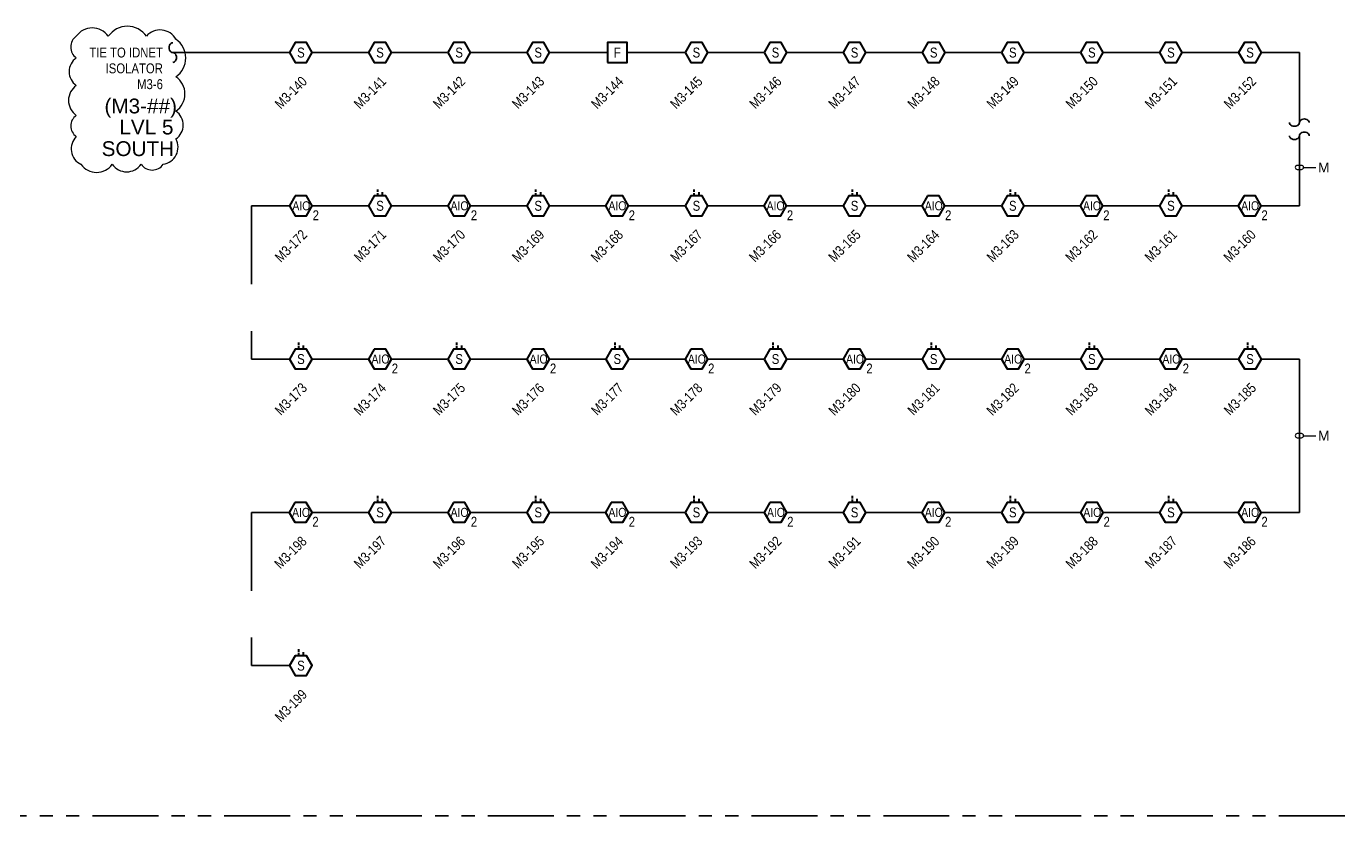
# Model space of a CAD drawing. Header units: inches. Extents: x 84 to 207, y -12 to 77.
# Drawn here: x 184.64 to 197.13, y 37.36 to 44.85 of the extents above; entities that cross this region are included whole.
import ezdxf
from ezdxf import colors
from ezdxf.entities.mleader import LeaderData, LeaderLine
from ezdxf.enums import TextEntityAlignment as Align
from ezdxf.math import Vec2, Vec3

# ---------------------------------------------------------------- set-up
doc = ezdxf.new("R2010")
doc.units = ezdxf.units.IN
doc.header["$MEASUREMENT"] = 0
doc.set_wipeout_variables(frame=1)
doc.linetypes.add('PHANTOM2', pattern=[1.25, 0.625, -0.125, 0.125, -0.125, 0.125, -0.125])
for name, color, linetype, lineweight in [('F-ALRM-DTCT', 23, 'Continuous', 40), ('F-ALRM-MANL', 23, 'Continuous', 40), ('F-ALRM-WIRE', 6, 'Continuous', 35), ('F-ALRM-WIRE-DTCT', 151, 'Continuous', 35), ('F-ANNO-DTCT', 151, 'Continuous', 25), ('F-ANNO-DTCT-ADDR', 143, 'Continuous', 25), ('F-ANNO-DTCT-DESC', 150, 'Continuous', 25), ('F-ANNO-DTCT-NOTE', 140, 'Continuous', 25), ('F-ANNO-POWR', 140, 'Continuous', 25), ('F-ANNO-TEXT', 7, 'Continuous', 25), ('F-ANNO-WIPE', 7, 'Continuous', 0)]:
    doc.layers.add(name, color=color, linetype=linetype, lineweight=lineweight)
doc.styles.add('Body', font='', dxfattribs={"height": 0.09375})
doc.styles.add('MtXpl_Arial_Narrow', font='arial.ttf')
doc.styles.get("Standard").update_dxf_attribs({"font": 'arial.ttf'})
doc.styles.get('Body').set_extended_font_data('Arial Narrow')

# ---------------------------------------------------------------- blocks, each defined once
blk = doc.blocks.new('*U2')
at = {"color": 0, "linetype": 'ByBlock', "lineweight": -2, "style": 'Body', "flags": 9}
for tag, p in [('WIREDROP', (-0.037, -0.194)), ('PID', (-0.037, -0.168)), ('PID_SECONDARY', (-0.037, -0.182))]:
    blk.add_attdef(tag, p, '', height=0.00937, dxfattribs=at)
at = {"layer": 'F-ANNO-DTCT-ADDR', "style": 'Body', "flags": 8}
blk.add_attdef('ADDRESS', text='', height=0.0938, rotation=45, dxfattribs=at).set_placement((0, -0.218), align=Align.TOP_RIGHT)
at = {"layer": 'F-ANNO-DTCT-DESC', "linetype": 'ByBlock', "lineweight": -2, "flags": 51}
blk.add_attdef('DESCRIPTION', text='', height=0.0938, rotation=45, dxfattribs=at).set_placement((0.201, -0.218), align=Align.TOP_RIGHT)
at = {"linetype": 'ByBlock', "lineweight": -2, "ltscale": 0.5}
blk.add_wipeout([(-0.108, 0), (-0.054, -0.094), (0.054, -0.094), (0.108, 0), (0.054, 0.094), (-0.054, 0.094)], dxfattribs=at).dxf.layer = 'F-ANNO-WIPE'
blk.add_lwpolyline([(-0.108, 0), (-0.054, -0.094), (0.054, -0.094), (0.108, 0), (0.054, 0.094), (-0.054, 0.094)], close=True, dxfattribs=at)
at = {"color": 0, "linetype": 'ByBlock', "lineweight": -2, "style": 'Body'}
blk.add_text('S', height=0.0938, dxfattribs=at).set_placement((0, 0), align=Align.MIDDLE_CENTER)
at = {"color": 0, "linetype": 'ByBlock', "lineweight": -2, "style": 'Body', "flags": 9}
for tag, p in [('DEVTYPE', (-0.037, -0.126)), ('POINTTYPE', (-0.037, -0.14)), ('ELEVATION', (-0.037, -0.154))]:
    blk.add_attdef(tag, p, '', height=0.00937, dxfattribs=at)
at = {"layer": 'F-ANNO-DTCT', "style": 'Body', "flags": 8}
for tag, p in [('WP', (-0.177, 0.094)), ('WG', (0.164, 0.094))]:
    blk.add_attdef(tag, text='', height=0.0938, dxfattribs=at).set_placement(p, align=Align.MIDDLE_CENTER)
blk.add_attdef('SMOKE_SENSOR_TYPE', text='', height=0.0938, dxfattribs=at).set_placement((0.108, -0.094), align=Align.MIDDLE_LEFT)
at = {"layer": 'F-ANNO-DTCT-NOTE', "linetype": 'ByBlock', "lineweight": -2, "style": 'Body', "flags": 8}
blk.add_attdef('NOTE', text='', height=0.0938, dxfattribs=at).set_placement((-0.145, -0.017), align=Align.MIDDLE_CENTER)
at = {"layer": 'F-ANNO-DTCT-NOTE', "linetype": 'ByBlock', "lineweight": -2, "flags": 104}
blk.add_attdef('NOTES', text='', height=0.0938, dxfattribs=at).set_placement((-0.145, -0.122), align=Align.MIDDLE_RIGHT)
blk = doc.blocks.new('*U4')
at = {"color": 0, "linetype": 'ByBlock', "lineweight": -2, "style": 'Body', "flags": 9}
for tag, p in [('WIREDROP', (-0.037, -0.1)), ('PID_PRIMARY', (-0.037, -0.075)), ('PID_SECONDARY', (-0.037, -0.089))]:
    blk.add_attdef(tag, p, '', height=0.00937, dxfattribs=at)
at = {"layer": 'F-ANNO-DTCT-ADDR', "style": 'Body', "flags": 8}
blk.add_attdef('ADDRESS', text='', height=0.0938, rotation=45, dxfattribs=at).set_placement((0, -0.124), align=Align.TOP_RIGHT)
at = {"layer": 'F-ANNO-DTCT-DESC', "lineweight": 30, "flags": 51}
blk.add_attdef('DESCRIPTION', text='', height=0.0938, rotation=45, dxfattribs=at).set_placement((0.201, -0.124), align=Align.TOP_RIGHT)
at = {"layer": 'F-ANNO-DTCT-NOTE', "lineweight": 25, "flags": 104}
blk.add_attdef('NOTES', text='', height=0.0938, dxfattribs=at).set_placement((-0.169, 0.164), align=Align.TOP_RIGHT)
at = {"linetype": 'ByBlock', "lineweight": -2, "ltscale": 0.5}
blk.add_wipeout([(-0.094, 0), (0.094, 0), (0.094, 0.188), (-0.094, 0.188)], dxfattribs=at).dxf.layer = 'F-ANNO-WIPE'
at = {"color": 0, "linetype": 'ByBlock', "lineweight": -2, "ltscale": 0.5}
blk.add_lwpolyline([(-0.094, 0), (0.094, 0), (0.094, 0.188), (-0.094, 0.188)], close=True, dxfattribs=at)
at = {"color": 0, "linetype": 'ByBlock', "lineweight": -2, "style": 'Body'}
blk.add_text('F', height=0.0938, dxfattribs=at).set_placement((0, 0.094), align=Align.MIDDLE_CENTER)
for tag, p, flags in [('WIRE', (0, 0.094), 11), ('RISER', (0, 0.094), 11), ('DEVTYPE', (-0.037, -0.032), 9), ('POINTTYPE', (-0.037, -0.046), 9), ('ELEVATION', (-0.037, -0.06), 9)]:
    blk.add_attdef(tag, p, '', height=0.00937, dxfattribs=dict(at, flags=flags))
at = {"layer": 'F-ANNO-DTCT', "lineweight": 25, "style": 'Body', "flags": 8}
blk.add_attdef('WP', text='', height=0.0938, dxfattribs=at).set_placement((0.189, 0.173), align=Align.MIDDLE)
blk.add_attdef('WG', text='', height=0.0938, dxfattribs=at).set_placement((-0.196, 0.048), align=Align.MIDDLE_CENTER)
at = {"layer": 'F-ANNO-DTCT-NOTE', "lineweight": 25, "style": 'Body'}
blk.add_attdef('NOTE', text='', height=0.0938, dxfattribs=at).set_placement((-0.169, 0.173), align=Align.MIDDLE_CENTER)
blk = doc.blocks.new('FA_AddressableModule2')
at = {"color": 0, "linetype": 'ByBlock', "lineweight": -2, "style": 'Body', "flags": 9}
for tag, p in [('WIREDROP', (-0.037, -0.197)), ('PID', (-0.037, -0.168)), ('PID_SECONDARY', (-0.037, -0.182))]:
    blk.add_attdef(tag, p, '', height=0.00937, dxfattribs=at)
at = {"layer": 'F-ANNO-DTCT-ADDR', "style": 'Body', "flags": 8}
blk.add_attdef('ADDRESS', text='', height=0.0938, rotation=45, dxfattribs=at).set_placement((0, -0.218), align=Align.TOP_RIGHT)
at = {"layer": 'F-ANNO-DTCT-DESC', "lineweight": 30, "flags": 51}
blk.add_attdef('DESCRIPTION', text='', height=0.0938, rotation=45, dxfattribs=at).set_placement((0.201, -0.218), align=Align.TOP_RIGHT)
at = {"layer": 'F-ANNO-POWR', "style": 'Body', "flags": 8}
blk.add_attdef('POWRTAG', text='', height=0.0938, dxfattribs=at).set_placement((-0.201, -0.218), align=Align.TOP_RIGHT)
at = {"linetype": 'ByBlock', "lineweight": -2, "ltscale": 0.5}
blk.add_wipeout([(-0.054, 0.094), (-0.108, 0), (-0.054, -0.094), (0.054, -0.094), (0.108, 0), (0.054, 0.094)], dxfattribs=at).dxf.layer = 'F-ANNO-WIPE'
at = {"color": 0, "linetype": 'ByBlock', "lineweight": -2, "ltscale": 0.5}
blk.add_lwpolyline([(-0.054, 0.094), (-0.108, 0), (-0.054, -0.094), (0.054, -0.094), (0.108, 0), (0.054, 0.094)], close=True, dxfattribs=at)
at = {"color": 0, "lineweight": -3, "style": 'Body'}
blk.add_text('AIO', height=0.0859, dxfattribs=at).set_placement((0.004, 0), align=Align.MIDDLE_CENTER)
at = {"color": 0, "linetype": 'ByBlock', "lineweight": -2, "style": 'Body', "flags": 9}
for tag, p in [('DEVTYPE', (-0.037, -0.126)), ('POINTTYPE', (-0.037, -0.14)), ('ELEVATION', (-0.037, -0.154))]:
    blk.add_attdef(tag, p, '', height=0.00937, dxfattribs=at)
at = {"layer": 'F-ANNO-DTCT', "style": 'Body', "flags": 8}
blk.add_attdef('TYPE', text='', height=0.0938, dxfattribs=at).set_placement((0.111, -0.09), align=Align.MIDDLE_LEFT)
at = {"layer": 'F-ANNO-DTCT-NOTE', "linetype": 'ByBlock', "lineweight": -2, "flags": 104}
blk.add_attdef('NOTES', text='', height=0.0938, dxfattribs=at).set_placement((-0.133, -0.047), align=Align.MIDDLE_RIGHT)
at = {"layer": 'F-ANNO-DTCT-NOTE', "linetype": 'ByBlock', "lineweight": -2, "style": 'Body', "flags": 8}
blk.add_attdef('NOTE', text='', height=0.0938, dxfattribs=at).set_placement((-0.133, -0.047), align=Align.MIDDLE_CENTER)
blk = doc.blocks.new('*U15')
at = {"color": 0, "linetype": 'ByBlock', "lineweight": -2, "style": 'Body', "flags": 9}
for tag, p in [('WIREDROP', (-0.037, -0.197)), ('PID', (-0.037, -0.168)), ('PID_SECONDARY', (-0.037, -0.182))]:
    blk.add_attdef(tag, p, '', height=0.00937, dxfattribs=at)
at = {"layer": 'F-ANNO-DTCT-ADDR', "style": 'Body', "flags": 8}
blk.add_attdef('ADDRESS', text='', height=0.0938, rotation=45, dxfattribs=at).set_placement((0, -0.217), align=Align.TOP_RIGHT)
at = {"layer": 'F-ANNO-DTCT-DESC', "lineweight": 30, "flags": 51}
blk.add_attdef('DESCRIPTION', text='', height=0.0938, rotation=45, dxfattribs=at).set_placement((0.201, -0.217), align=Align.TOP_RIGHT)
at = {"linetype": 'ByBlock', "lineweight": -2, "ltscale": 0.5}
blk.add_wipeout([(-0.054, 0.094), (-0.108, 0), (-0.054, -0.094), (0.054, -0.094), (0.108, 0), (0.054, 0.094)], dxfattribs=at).dxf.layer = 'F-ANNO-WIPE'
at = {"color": 0, "linetype": 'ByBlock', "lineweight": -2, "ltscale": 0.5}
for p, q in [((-0.021, 0.131), (-0.021, 0.156)), ((0.025, 0.094), (0.025, 0.129)), ((-0.021, 0.094), (-0.021, 0.121))]:
    blk.add_line(p, q, dxfattribs=at)
blk.add_lwpolyline([(-0.108, 0), (-0.054, -0.094), (0.054, -0.094), (0.108, 0), (0.054, 0.094), (-0.054, 0.094)], close=True, dxfattribs=at)
at = {"color": 0, "linetype": 'ByBlock', "lineweight": -2, "style": 'Body'}
blk.add_text('S', height=0.0938, dxfattribs=at).set_placement((0, 0), align=Align.MIDDLE_CENTER)
at = {"color": 0, "linetype": 'ByBlock', "lineweight": -2, "style": 'Body', "flags": 9}
for tag, p in [('DEVTYPE', (-0.037, -0.126)), ('POINTTYPE', (-0.037, -0.14)), ('ELEVATION', (-0.037, -0.154))]:
    blk.add_attdef(tag, p, '', height=0.00937, dxfattribs=at)
at = {"layer": 'F-ANNO-DTCT', "style": 'Body', "flags": 8}
blk.add_attdef('WP', text='', height=0.0938, dxfattribs=at).set_placement((0.18, 0.095), align=Align.MIDDLE_CENTER)
blk.add_attdef('TYPE', text='', height=0.0938, dxfattribs=at).set_placement((0.108, -0.093), align=Align.MIDDLE_LEFT)
at = {"layer": 'F-ANNO-DTCT-NOTE', "linetype": 'ByBlock', "lineweight": -2, "style": 'Body', "flags": 8}
blk.add_attdef('NOTE', text='', height=0.0938, dxfattribs=at).set_placement((-0.145, 0.061), align=Align.MIDDLE_RIGHT)
at = {"layer": 'F-ANNO-DTCT-NOTE', "linetype": 'ByBlock', "lineweight": -2, "flags": 104}
blk.add_attdef('NOTES', text='', height=0.0938, dxfattribs=at).set_placement((-0.145, -0.062), align=Align.TOP_RIGHT)
blk = doc.blocks.new('*U87')
at = {"color": 0}
for centre, major_axis in [((-0.046875, 0), (-0.046875, 0)), ((0.046875, 0), (0.046875, 0))]:
    blk.add_ellipse(centre, major_axis=major_axis, ratio=0.740925497, start_param=0, end_param=3.141592654, dxfattribs=at)
blk = doc.blocks.new('WireTagLoop')
at = {"color": 0, "linetype": 'ByBlock', "lineweight": -2}
blk.add_lwpolyline([(-0.5, 0.5, 0.999484), (-0.5, -0.5), (0.5, -0.5, 0.999484), (0.5, 0.5, 0.000258)], format="xyb", close=True, dxfattribs=at)
blk = doc.blocks.new('*U75')
blk.add_wipeout([(-0.063, 0.013), (-0.063, -0.014), (0.062, -0.014), (0.062, 0.013)]).dxf.layer = 'F-ANNO-WIPE'
at = {"color": 0, "linetype": 'ByBlock'}
for centre, major_axis in [((-0.063, 0.047), (0, 0.0469)), ((0.062, 0.047), (0, 0.0469)), ((-0.063, -0.047), (0, -0.0469)), ((0.062, -0.047), (0, -0.0469))]:
    blk.add_ellipse(centre, major_axis=major_axis, ratio=0.740925, start_param=0, end_param=3.141593, dxfattribs=at)

msp = doc.modelspace()

# ---------------------------------------------------------------- linework, layer by layer
at = {"layer": 'Defpoints', "color": 6}
msp.add_lwpolyline([(185.118, 44.758, 0.520567), (185.118, 44.553, 0.520567), (185.118, 44.291, 0.520567), (185.118, 44.007, 0.520567), (185.118, 43.806, 0.520567), (185.162, 43.543, 0.520567), (185.458, 43.543, 0.520567), (185.733, 43.543, 0.520567), (185.942, 43.543, 0.520567), (186.063, 43.783, 0.520567), (186.063, 44.047, 0.520567), (186.063, 44.374, 0.520567), (186.063, 44.729, 0.520567), (185.783, 44.758, 0.520567), (185.421, 44.758, 0.520567)], format="xyb", close=True, dxfattribs=at)
at = {"layer": 'F-ALRM-WIRE-DTCT'}
for p, q in [((186.033, 44.603), (196.716, 44.603)), ((196.716, 44.603), (196.716, 43.149)), ((186.78, 43.149), (196.716, 43.149)), ((186.78, 43.149), (186.78, 42.404)), ((186.78, 41.961), (186.78, 41.695)), ((186.78, 41.695), (196.716, 41.695)), ((196.716, 41.695), (196.716, 40.24)), ((186.78, 40.24), (196.716, 40.24)), ((186.78, 40.24), (186.78, 39.495)), ((186.78, 39.053), (186.78, 38.786)), ((186.78, 38.786), (187.248, 38.786))]:
    msp.add_line(p, q, dxfattribs=at)
at = {"layer": 'F-ALRM-WIRE-DTCT', "color": 251, "linetype": 'PHANTOM2', "true_color": 0x636466}
msp.add_line((171.521, 37.362), (200.074, 37.362), dxfattribs=at)

# ---------------------------------------------------------------- block references
at = {"layer": 'F-ALRM-WIRE-DTCT', "rotation": 90}
msp.add_blockref('*U87', (186.033, 44.603), dxfattribs=at)

# ---------------------------------------------------------------- texts
at = {"layer": 'F-ANNO-TEXT', "lineweight": 25, "style": 'Body'}
for s, height, p in [('TIE TO IDNET', 0.09375, (185.939, 44.603)), ('ISOLATOR', 0.0938, (185.939, 44.453)), ('M3-6', 0.0938, (185.939, 44.303))]:
    msp.add_text(s, height=height, dxfattribs=at).set_placement(p, align=Align.MIDDLE_RIGHT)
at = {"layer": 'F-ANNO-TEXT', "color": 8, "true_color": 0x808080, "style": 'MtXpl_Arial_Narrow'}
for s, p in [('(M3-##)', (185.385, 44.026)), ('LVL 5', (185.526, 43.826)), ('SOUTH', (185.358, 43.621))]:
    msp.add_text(s, height=0.1406, dxfattribs=at).set_placement(p)

# ---------------------------------------------------------------- leaders
at = {"layer": 'F-ALRM-WIRE-DTCT'}
ml = msp.add_multileader_mtext('Standard', dxfattribs=at)
ml.set_content('M', color=256, style='MtXpl_Arial_Narrow')
ml.set_leader_properties(color=256, linetype='Continuous')
ml.set_arrow_properties(name='WireTagLoop')
ml.build(insert=Vec2(0, 0))
ml.multileader.update_dxf_attribs({"text_right_attachment_type": 3, "text_bottom_attachment_type": 2, "dogleg_length": 0.0625, "arrow_head_size": 0.039})
ctx = ml.context
ctx.base_point, ctx.char_height, ctx.arrow_head_size, ctx.landing_gap_size, ctx.plane_origin = Vec3(196.873, 43.513), 0.0938, 0.039, 0.02, Vec3(199.256, 43.702)
ctx.right_attachment, ctx.top_attachment = 3, 2
notes = []
notes.append((ctx, [(0, (1, 1, 0), (196.81, 43.513), (1, 0), 0.0625, [(0, [(196.716, 43.513)], 0, [])])]))
ctx.mtext.insert, ctx.mtext.flow_direction = Vec3(196.893, 43.559), 5
ml = msp.add_multileader_mtext('Standard', dxfattribs=at)
ml.set_content('M', color=256, style='MtXpl_Arial_Narrow')
ml.set_leader_properties(color=256, linetype='Continuous')
ml.set_arrow_properties(name='WireTagLoop')
ml.build(insert=Vec2(0, 0))
ml.multileader.update_dxf_attribs({"text_right_attachment_type": 3, "text_bottom_attachment_type": 2, "dogleg_length": 0.0625, "arrow_head_size": 0.039})
ctx = ml.context
ctx.base_point, ctx.char_height, ctx.arrow_head_size, ctx.landing_gap_size, ctx.plane_origin = Vec3(196.873, 40.968), 0.0938, 0.039, 0.02, Vec3(199.256, 41.157)
ctx.right_attachment, ctx.top_attachment = 3, 2
notes.append((ctx, [(0, (1, 1, 0), (196.811, 40.968), (1, 0), 0.0625, [(0, [(196.716, 40.968)], 0, [])])]))
ctx.mtext.insert, ctx.mtext.flow_direction = Vec3(196.893, 41.014), 5
for ctx, leaders in notes:
    for number, flags, end, landing, length, lines in leaders:
        leader = LeaderData()
        leader.index, (leader.has_last_leader_line, leader.has_dogleg_vector, leader.attachment_direction) = number, flags
        leader.last_leader_point, leader.dogleg_vector, leader.dogleg_length = Vec3(end), Vec3(landing), length
        for number, points, colour, breaks in lines:
            line = LeaderLine()
            line.index, line.vertices, line.color, line.breaks = number, Vec3.list(points), colors.encode_raw_color(colour), breaks
            leader.lines.append(line)
        ctx.leaders.append(leader)

# ---------------------------------------------------------------- next in the draw order: block references
at = {"layer": 'F-ALRM-DTCT'}
ref = msp.add_blockref('*U2', (187.248, 44.603), dxfattribs=at)
ref.add_attrib('ADDRESS', 'M3-140', dxfattribs={"layer": 'F-ANNO-DTCT-ADDR', "height": 0.0938, "rotation": 45, "style": 'Body'}).set_placement((187.248, 44.386), align=Align.TOP_RIGHT)
ref = msp.add_blockref('*U2', (187.998, 44.603), dxfattribs=at)
ref.add_attrib('ADDRESS', 'M3-141', dxfattribs={"layer": 'F-ANNO-DTCT-ADDR', "height": 0.0938, "rotation": 45, "style": 'Body'}).set_placement((187.998, 44.386), align=Align.TOP_RIGHT)
ref = msp.add_blockref('*U2', (188.748, 44.603), dxfattribs=at)
ref.add_attrib('ADDRESS', 'M3-142', dxfattribs={"layer": 'F-ANNO-DTCT-ADDR', "height": 0.0938, "rotation": 45, "style": 'Body'}).set_placement((188.748, 44.386), align=Align.TOP_RIGHT)
ref = msp.add_blockref('*U2', (189.498, 44.603), dxfattribs=at)
ref.add_attrib('ADDRESS', 'M3-143', dxfattribs={"layer": 'F-ANNO-DTCT-ADDR', "height": 0.0938, "rotation": 45, "style": 'Body'}).set_placement((189.498, 44.386), align=Align.TOP_RIGHT)
ref = msp.add_blockref('*U2', (190.998, 44.603), dxfattribs=at)
ref.add_attrib('ADDRESS', 'M3-145', dxfattribs={"layer": 'F-ANNO-DTCT-ADDR', "height": 0.0938, "rotation": 45, "style": 'Body'}).set_placement((190.998, 44.386), align=Align.TOP_RIGHT)
ref = msp.add_blockref('*U2', (191.748, 44.603), dxfattribs=at)
ref.add_attrib('ADDRESS', 'M3-146', dxfattribs={"layer": 'F-ANNO-DTCT-ADDR', "height": 0.0938, "rotation": 45, "style": 'Body'}).set_placement((191.748, 44.386), align=Align.TOP_RIGHT)
ref = msp.add_blockref('*U2', (192.498, 44.603), dxfattribs=at)
ref.add_attrib('ADDRESS', 'M3-147', dxfattribs={"layer": 'F-ANNO-DTCT-ADDR', "height": 0.0938, "rotation": 45, "style": 'Body'}).set_placement((192.498, 44.386), align=Align.TOP_RIGHT)
ref = msp.add_blockref('*U2', (193.248, 44.603), dxfattribs=at)
ref.add_attrib('ADDRESS', 'M3-148', dxfattribs={"layer": 'F-ANNO-DTCT-ADDR', "height": 0.0938, "rotation": 45, "style": 'Body'}).set_placement((193.248, 44.386), align=Align.TOP_RIGHT)
ref = msp.add_blockref('*U2', (193.998, 44.603), dxfattribs=at)
ref.add_attrib('ADDRESS', 'M3-149', dxfattribs={"layer": 'F-ANNO-DTCT-ADDR', "height": 0.0938, "rotation": 45, "style": 'Body'}).set_placement((193.998, 44.386), align=Align.TOP_RIGHT)
ref = msp.add_blockref('*U2', (194.748, 44.603), dxfattribs=at)
ref.add_attrib('ADDRESS', 'M3-150', dxfattribs={"layer": 'F-ANNO-DTCT-ADDR', "height": 0.0938, "rotation": 45, "style": 'Body'}).set_placement((194.748, 44.386), align=Align.TOP_RIGHT)
ref = msp.add_blockref('*U2', (195.498, 44.603), dxfattribs=at)
ref.add_attrib('ADDRESS', 'M3-151', dxfattribs={"layer": 'F-ANNO-DTCT-ADDR', "height": 0.0938, "rotation": 45, "style": 'Body'}).set_placement((195.498, 44.386), align=Align.TOP_RIGHT)
ref = msp.add_blockref('*U2', (196.248, 44.603), dxfattribs=at)
ref.add_attrib('ADDRESS', 'M3-152', dxfattribs={"layer": 'F-ANNO-DTCT-ADDR', "height": 0.0938, "rotation": 45, "style": 'Body'}).set_placement((196.248, 44.386), align=Align.TOP_RIGHT)
ref = msp.add_blockref('FA_AddressableModule2', (187.248, 43.149), dxfattribs=at)
ref.add_attrib('TYPE', '2', dxfattribs={"layer": 'F-ANNO-DTCT', "height": 0.0938, "style": 'Body'}).set_placement((187.359, 43.059), align=Align.MIDDLE_LEFT)
ref.add_attrib('ADDRESS', 'M3-172', dxfattribs={"layer": 'F-ANNO-DTCT-ADDR', "height": 0.0938, "rotation": 45, "style": 'Body'}).set_placement((187.248, 42.931), align=Align.TOP_RIGHT)
ref = msp.add_blockref('*U15', (187.998, 43.149), dxfattribs=at)
ref.add_attrib('ADDRESS', 'M3-171', dxfattribs={"layer": 'F-ANNO-DTCT-ADDR', "height": 0.0938, "rotation": 45, "style": 'Body'}).set_placement((187.998, 42.932), align=Align.TOP_RIGHT)
ref = msp.add_blockref('FA_AddressableModule2', (188.748, 43.149), dxfattribs=at)
ref.add_attrib('TYPE', '2', dxfattribs={"layer": 'F-ANNO-DTCT', "height": 0.0938, "style": 'Body'}).set_placement((188.859, 43.059), align=Align.MIDDLE_LEFT)
ref.add_attrib('ADDRESS', 'M3-170', dxfattribs={"layer": 'F-ANNO-DTCT-ADDR', "height": 0.0938, "rotation": 45, "style": 'Body'}).set_placement((188.748, 42.931), align=Align.TOP_RIGHT)
ref = msp.add_blockref('*U15', (189.498, 43.149), dxfattribs=at)
ref.add_attrib('ADDRESS', 'M3-169', dxfattribs={"layer": 'F-ANNO-DTCT-ADDR', "height": 0.0938, "rotation": 45, "style": 'Body'}).set_placement((189.498, 42.932), align=Align.TOP_RIGHT)
ref = msp.add_blockref('FA_AddressableModule2', (190.245, 43.149), dxfattribs=at)
ref.add_attrib('TYPE', '2', dxfattribs={"layer": 'F-ANNO-DTCT', "height": 0.0938, "style": 'Body'}).set_placement((190.356, 43.059), align=Align.MIDDLE_LEFT)
ref.add_attrib('ADDRESS', 'M3-168', dxfattribs={"layer": 'F-ANNO-DTCT-ADDR', "height": 0.0938, "rotation": 45, "style": 'Body'}).set_placement((190.245, 42.931), align=Align.TOP_RIGHT)
ref = msp.add_blockref('*U15', (190.998, 43.149), dxfattribs=at)
ref.add_attrib('ADDRESS', 'M3-167', dxfattribs={"layer": 'F-ANNO-DTCT-ADDR', "height": 0.0938, "rotation": 45, "style": 'Body'}).set_placement((190.998, 42.932), align=Align.TOP_RIGHT)
ref = msp.add_blockref('FA_AddressableModule2', (191.745, 43.149), dxfattribs=at)
ref.add_attrib('TYPE', '2', dxfattribs={"layer": 'F-ANNO-DTCT', "height": 0.0938, "style": 'Body'}).set_placement((191.856, 43.059), align=Align.MIDDLE_LEFT)
ref.add_attrib('ADDRESS', 'M3-166', dxfattribs={"layer": 'F-ANNO-DTCT-ADDR', "height": 0.0938, "rotation": 45, "style": 'Body'}).set_placement((191.745, 42.931), align=Align.TOP_RIGHT)
ref = msp.add_blockref('*U15', (192.498, 43.149), dxfattribs=at)
ref.add_attrib('ADDRESS', 'M3-165', dxfattribs={"layer": 'F-ANNO-DTCT-ADDR', "height": 0.0938, "rotation": 45, "style": 'Body'}).set_placement((192.498, 42.932), align=Align.TOP_RIGHT)
ref = msp.add_blockref('FA_AddressableModule2', (193.245, 43.149), dxfattribs=at)
ref.add_attrib('TYPE', '2', dxfattribs={"layer": 'F-ANNO-DTCT', "height": 0.0938, "style": 'Body'}).set_placement((193.356, 43.059), align=Align.MIDDLE_LEFT)
ref.add_attrib('ADDRESS', 'M3-164', dxfattribs={"layer": 'F-ANNO-DTCT-ADDR', "height": 0.0938, "rotation": 45, "style": 'Body'}).set_placement((193.245, 42.931), align=Align.TOP_RIGHT)
ref = msp.add_blockref('*U15', (193.998, 43.149), dxfattribs=at)
ref.add_attrib('ADDRESS', 'M3-163', dxfattribs={"layer": 'F-ANNO-DTCT-ADDR', "height": 0.0938, "rotation": 45, "style": 'Body'}).set_placement((193.998, 42.932), align=Align.TOP_RIGHT)
ref = msp.add_blockref('FA_AddressableModule2', (194.745, 43.149), dxfattribs=at)
ref.add_attrib('TYPE', '2', dxfattribs={"layer": 'F-ANNO-DTCT', "height": 0.0938, "style": 'Body'}).set_placement((194.856, 43.059), align=Align.MIDDLE_LEFT)
ref.add_attrib('ADDRESS', 'M3-162', dxfattribs={"layer": 'F-ANNO-DTCT-ADDR', "height": 0.0938, "rotation": 45, "style": 'Body'}).set_placement((194.745, 42.931), align=Align.TOP_RIGHT)
ref = msp.add_blockref('*U15', (195.498, 43.149), dxfattribs=at)
ref.add_attrib('ADDRESS', 'M3-161', dxfattribs={"layer": 'F-ANNO-DTCT-ADDR', "height": 0.0938, "rotation": 45, "style": 'Body'}).set_placement((195.498, 42.932), align=Align.TOP_RIGHT)
ref = msp.add_blockref('FA_AddressableModule2', (196.245, 43.149), dxfattribs=at)
ref.add_attrib('TYPE', '2', dxfattribs={"layer": 'F-ANNO-DTCT', "height": 0.0938, "style": 'Body'}).set_placement((196.356, 43.059), align=Align.MIDDLE_LEFT)
ref.add_attrib('ADDRESS', 'M3-160', dxfattribs={"layer": 'F-ANNO-DTCT-ADDR', "height": 0.0938, "rotation": 45, "style": 'Body'}).set_placement((196.245, 42.931), align=Align.TOP_RIGHT)
ref = msp.add_blockref('*U15', (187.248, 41.695), dxfattribs=at)
ref.add_attrib('ADDRESS', 'M3-173', dxfattribs={"layer": 'F-ANNO-DTCT-ADDR', "height": 0.0938, "rotation": 45, "style": 'Body'}).set_placement((187.248, 41.478), align=Align.TOP_RIGHT)
ref = msp.add_blockref('*U15', (188.748, 41.695), dxfattribs=at)
ref.add_attrib('ADDRESS', 'M3-175', dxfattribs={"layer": 'F-ANNO-DTCT-ADDR', "height": 0.0938, "rotation": 45, "style": 'Body'}).set_placement((188.748, 41.478), align=Align.TOP_RIGHT)
ref = msp.add_blockref('*U15', (190.248, 41.695), dxfattribs=at)
ref.add_attrib('ADDRESS', 'M3-177', dxfattribs={"layer": 'F-ANNO-DTCT-ADDR', "height": 0.0938, "rotation": 45, "style": 'Body'}).set_placement((190.248, 41.478), align=Align.TOP_RIGHT)
ref = msp.add_blockref('*U15', (191.748, 41.695), dxfattribs=at)
ref.add_attrib('ADDRESS', 'M3-179', dxfattribs={"layer": 'F-ANNO-DTCT-ADDR', "height": 0.0938, "rotation": 45, "style": 'Body'}).set_placement((191.748, 41.478), align=Align.TOP_RIGHT)
ref = msp.add_blockref('*U15', (193.248, 41.695), dxfattribs=at)
ref.add_attrib('ADDRESS', 'M3-181', dxfattribs={"layer": 'F-ANNO-DTCT-ADDR', "height": 0.0938, "rotation": 45, "style": 'Body'}).set_placement((193.248, 41.478), align=Align.TOP_RIGHT)
ref = msp.add_blockref('*U15', (194.748, 41.695), dxfattribs=at)
ref.add_attrib('ADDRESS', 'M3-183', dxfattribs={"layer": 'F-ANNO-DTCT-ADDR', "height": 0.0938, "rotation": 45, "style": 'Body'}).set_placement((194.748, 41.478), align=Align.TOP_RIGHT)
ref = msp.add_blockref('*U15', (196.248, 41.695), dxfattribs=at)
ref.add_attrib('ADDRESS', 'M3-185', dxfattribs={"layer": 'F-ANNO-DTCT-ADDR', "height": 0.0938, "rotation": 45, "style": 'Body'}).set_placement((196.248, 41.478), align=Align.TOP_RIGHT)
ref = msp.add_blockref('FA_AddressableModule2', (187.998, 41.695), dxfattribs=at)
ref.add_attrib('TYPE', '2', dxfattribs={"layer": 'F-ANNO-DTCT', "height": 0.0938, "style": 'Body'}).set_placement((188.109, 41.605), align=Align.MIDDLE_LEFT)
ref.add_attrib('ADDRESS', 'M3-174', dxfattribs={"layer": 'F-ANNO-DTCT-ADDR', "height": 0.0938, "rotation": 45, "style": 'Body'}).set_placement((187.998, 41.476), align=Align.TOP_RIGHT)
ref = msp.add_blockref('FA_AddressableModule2', (189.498, 41.695), dxfattribs=at)
ref.add_attrib('TYPE', '2', dxfattribs={"layer": 'F-ANNO-DTCT', "height": 0.0938, "style": 'Body'}).set_placement((189.609, 41.605), align=Align.MIDDLE_LEFT)
ref.add_attrib('ADDRESS', 'M3-176', dxfattribs={"layer": 'F-ANNO-DTCT-ADDR', "height": 0.0938, "rotation": 45, "style": 'Body'}).set_placement((189.498, 41.476), align=Align.TOP_RIGHT)
ref = msp.add_blockref('FA_AddressableModule2', (190.998, 41.695), dxfattribs=at)
ref.add_attrib('TYPE', '2', dxfattribs={"layer": 'F-ANNO-DTCT', "height": 0.0938, "style": 'Body'}).set_placement((191.109, 41.605), align=Align.MIDDLE_LEFT)
ref.add_attrib('ADDRESS', 'M3-178', dxfattribs={"layer": 'F-ANNO-DTCT-ADDR', "height": 0.0938, "rotation": 45, "style": 'Body'}).set_placement((190.998, 41.476), align=Align.TOP_RIGHT)
ref = msp.add_blockref('FA_AddressableModule2', (192.498, 41.695), dxfattribs=at)
ref.add_attrib('TYPE', '2', dxfattribs={"layer": 'F-ANNO-DTCT', "height": 0.0938, "style": 'Body'}).set_placement((192.609, 41.605), align=Align.MIDDLE_LEFT)
ref.add_attrib('ADDRESS', 'M3-180', dxfattribs={"layer": 'F-ANNO-DTCT-ADDR', "height": 0.0938, "rotation": 45, "style": 'Body'}).set_placement((192.498, 41.476), align=Align.TOP_RIGHT)
ref = msp.add_blockref('FA_AddressableModule2', (193.998, 41.695), dxfattribs=at)
ref.add_attrib('TYPE', '2', dxfattribs={"layer": 'F-ANNO-DTCT', "height": 0.0938, "style": 'Body'}).set_placement((194.109, 41.605), align=Align.MIDDLE_LEFT)
ref.add_attrib('ADDRESS', 'M3-182', dxfattribs={"layer": 'F-ANNO-DTCT-ADDR', "height": 0.0938, "rotation": 45, "style": 'Body'}).set_placement((193.998, 41.476), align=Align.TOP_RIGHT)
ref = msp.add_blockref('FA_AddressableModule2', (195.498, 41.695), dxfattribs=at)
ref.add_attrib('TYPE', '2', dxfattribs={"layer": 'F-ANNO-DTCT', "height": 0.0938, "style": 'Body'}).set_placement((195.609, 41.605), align=Align.MIDDLE_LEFT)
ref.add_attrib('ADDRESS', 'M3-184', dxfattribs={"layer": 'F-ANNO-DTCT-ADDR', "height": 0.0938, "rotation": 45, "style": 'Body'}).set_placement((195.498, 41.476), align=Align.TOP_RIGHT)
ref = msp.add_blockref('FA_AddressableModule2', (187.245, 40.24), dxfattribs=at)
ref.add_attrib('TYPE', '2', dxfattribs={"layer": 'F-ANNO-DTCT', "height": 0.0938, "style": 'Body'}).set_placement((187.356, 40.151), align=Align.MIDDLE_LEFT)
ref.add_attrib('ADDRESS', 'M3-198', dxfattribs={"layer": 'F-ANNO-DTCT-ADDR', "height": 0.0938, "rotation": 45, "style": 'Body'}).set_placement((187.245, 40.022), align=Align.TOP_RIGHT)
ref = msp.add_blockref('*U15', (187.998, 40.24), dxfattribs=at)
ref.add_attrib('ADDRESS', 'M3-197', dxfattribs={"layer": 'F-ANNO-DTCT-ADDR', "height": 0.0938, "rotation": 45, "style": 'Body'}).set_placement((187.998, 40.024), align=Align.TOP_RIGHT)
ref = msp.add_blockref('FA_AddressableModule2', (188.748, 40.24), dxfattribs=at)
ref.add_attrib('TYPE', '2', dxfattribs={"layer": 'F-ANNO-DTCT', "height": 0.0938, "style": 'Body'}).set_placement((188.859, 40.151), align=Align.MIDDLE_LEFT)
ref.add_attrib('ADDRESS', 'M3-196', dxfattribs={"layer": 'F-ANNO-DTCT-ADDR', "height": 0.0938, "rotation": 45, "style": 'Body'}).set_placement((188.748, 40.022), align=Align.TOP_RIGHT)
ref = msp.add_blockref('*U15', (189.498, 40.24), dxfattribs=at)
ref.add_attrib('ADDRESS', 'M3-195', dxfattribs={"layer": 'F-ANNO-DTCT-ADDR', "height": 0.0938, "rotation": 45, "style": 'Body'}).set_placement((189.498, 40.024), align=Align.TOP_RIGHT)
ref = msp.add_blockref('FA_AddressableModule2', (190.245, 40.24), dxfattribs=at)
ref.add_attrib('TYPE', '2', dxfattribs={"layer": 'F-ANNO-DTCT', "height": 0.0938, "style": 'Body'}).set_placement((190.356, 40.151), align=Align.MIDDLE_LEFT)
ref.add_attrib('ADDRESS', 'M3-194', dxfattribs={"layer": 'F-ANNO-DTCT-ADDR', "height": 0.0938, "rotation": 45, "style": 'Body'}).set_placement((190.245, 40.022), align=Align.TOP_RIGHT)
ref = msp.add_blockref('*U15', (190.998, 40.24), dxfattribs=at)
ref.add_attrib('ADDRESS', 'M3-193', dxfattribs={"layer": 'F-ANNO-DTCT-ADDR', "height": 0.0938, "rotation": 45, "style": 'Body'}).set_placement((190.998, 40.024), align=Align.TOP_RIGHT)
ref = msp.add_blockref('FA_AddressableModule2', (191.748, 40.24), dxfattribs=at)
ref.add_attrib('TYPE', '2', dxfattribs={"layer": 'F-ANNO-DTCT', "height": 0.0938, "style": 'Body'}).set_placement((191.859, 40.151), align=Align.MIDDLE_LEFT)
ref.add_attrib('ADDRESS', 'M3-192', dxfattribs={"layer": 'F-ANNO-DTCT-ADDR', "height": 0.0938, "rotation": 45, "style": 'Body'}).set_placement((191.748, 40.022), align=Align.TOP_RIGHT)
ref = msp.add_blockref('*U15', (192.498, 40.24), dxfattribs=at)
ref.add_attrib('ADDRESS', 'M3-191', dxfattribs={"layer": 'F-ANNO-DTCT-ADDR', "height": 0.0938, "rotation": 45, "style": 'Body'}).set_placement((192.498, 40.024), align=Align.TOP_RIGHT)
ref = msp.add_blockref('FA_AddressableModule2', (193.245, 40.24), dxfattribs=at)
ref.add_attrib('TYPE', '2', dxfattribs={"layer": 'F-ANNO-DTCT', "height": 0.0938, "style": 'Body'}).set_placement((193.356, 40.151), align=Align.MIDDLE_LEFT)
ref.add_attrib('ADDRESS', 'M3-190', dxfattribs={"layer": 'F-ANNO-DTCT-ADDR', "height": 0.0938, "rotation": 45, "style": 'Body'}).set_placement((193.245, 40.022), align=Align.TOP_RIGHT)
ref = msp.add_blockref('*U15', (193.998, 40.24), dxfattribs=at)
ref.add_attrib('ADDRESS', 'M3-189', dxfattribs={"layer": 'F-ANNO-DTCT-ADDR', "height": 0.0938, "rotation": 45, "style": 'Body'}).set_placement((193.998, 40.024), align=Align.TOP_RIGHT)
ref = msp.add_blockref('FA_AddressableModule2', (194.748, 40.24), dxfattribs=at)
ref.add_attrib('TYPE', '2', dxfattribs={"layer": 'F-ANNO-DTCT', "height": 0.0938, "style": 'Body'}).set_placement((194.859, 40.151), align=Align.MIDDLE_LEFT)
ref.add_attrib('ADDRESS', 'M3-188', dxfattribs={"layer": 'F-ANNO-DTCT-ADDR', "height": 0.0938, "rotation": 45, "style": 'Body'}).set_placement((194.748, 40.022), align=Align.TOP_RIGHT)
ref = msp.add_blockref('*U15', (195.498, 40.24), dxfattribs=at)
ref.add_attrib('ADDRESS', 'M3-187', dxfattribs={"layer": 'F-ANNO-DTCT-ADDR', "height": 0.0938, "rotation": 45, "style": 'Body'}).set_placement((195.498, 40.024), align=Align.TOP_RIGHT)
ref = msp.add_blockref('FA_AddressableModule2', (196.245, 40.24), dxfattribs=at)
ref.add_attrib('TYPE', '2', dxfattribs={"layer": 'F-ANNO-DTCT', "height": 0.0938, "style": 'Body'}).set_placement((196.356, 40.151), align=Align.MIDDLE_LEFT)
ref.add_attrib('ADDRESS', 'M3-186', dxfattribs={"layer": 'F-ANNO-DTCT-ADDR', "height": 0.0938, "rotation": 45, "style": 'Body'}).set_placement((196.245, 40.022), align=Align.TOP_RIGHT)
ref = msp.add_blockref('*U15', (187.248, 38.786), dxfattribs=at)
ref.add_attrib('ADDRESS', 'M3-199', dxfattribs={"layer": 'F-ANNO-DTCT-ADDR', "height": 0.0938, "rotation": 45, "style": 'Body'}).set_placement((187.248, 38.569), align=Align.TOP_RIGHT)
at = {"layer": 'F-ALRM-MANL'}
ref = msp.add_blockref('*U4', (190.248, 44.509), dxfattribs=at)
ref.add_attrib('ADDRESS', 'M3-144', dxfattribs={"layer": 'F-ANNO-DTCT-ADDR', "height": 0.0938, "rotation": 45, "style": 'Body'}).set_placement((190.248, 44.386), align=Align.TOP_RIGHT)
at = {"layer": 'F-ALRM-WIRE', "rotation": 90}
msp.add_blockref('*U75', (196.716, 43.876), dxfattribs=at)

doc.saveas('drawing.dxf')
